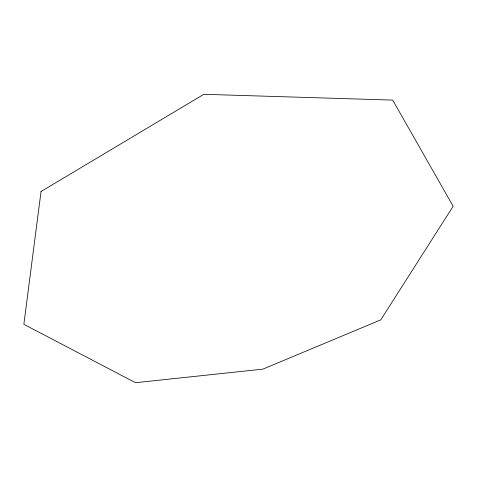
<?xml version="1.0" encoding="UTF-8"?>
<svg xmlns="http://www.w3.org/2000/svg" width="477" height="477" viewBox="0 0 477 477"><rect width="100%" height="100%" fill="white"/><g stroke="black" fill="none" stroke-linecap="round" stroke-linejoin="round"><path stroke-width="0.72" d="M41.046 191.492L23.85 324.318L135.528 382.697L262.863 369.15L380.753 319.876L453.15 206.261L392.696 100.098L203.834 94.303L41.046 191.492"/></g></svg>
